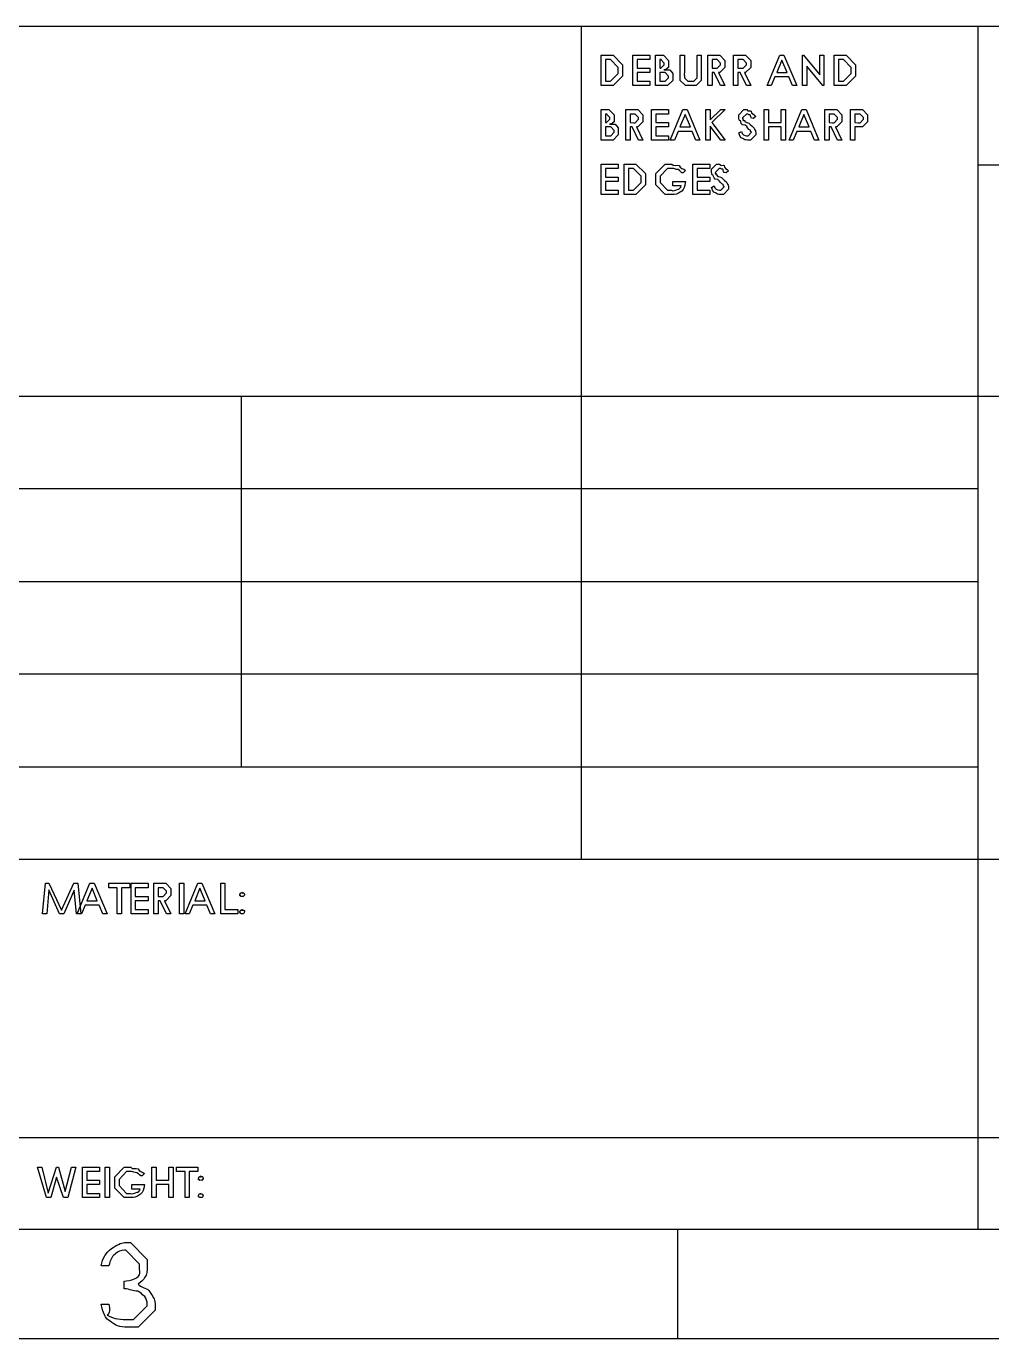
# Model space of a CAD drawing. Header units: millimetres. Extents: x 15 to 415, y 5 to 292.
# Drawn here: x 285.1 to 329.4, y 5 to 65.2 of the extents above; entities that cross this region are included whole.
import ezdxf

# ---------------------------------------------------------------- set-up
doc = ezdxf.new("R2010")
doc.units = ezdxf.units.MM
doc.layers.get('0').update_dxf_attribs({"linetype": 'CONTINUOUS'})

msp = doc.modelspace()

# ---------------------------------------------------------------- linework, layer by layer
at = {"color": 254}
for p, q in [((229.975, 65.2279), (409.998, 65.2279)), ((310.585, 65.2279), (310.585, 26.9875)), ((328.789, 65.2279), (328.789, 9.9839)), ((409.998, 58.8437), (328.789, 58.8437)), ((409.998, 48.2244), (229.975, 48.2244)), ((294.992, 31.2208), (294.992, 48.2244)), ((328.789, 43.991), (229.975, 43.991)), ((328.789, 39.7235), (229.975, 39.7235)), ((328.789, 35.4901), (229.975, 35.4901)), ((328.789, 31.2208), (229.975, 31.2208)), ((284.585, 26.9875), (409.998, 26.9875)), ((229.975, 14.2172), (409.998, 14.2172)), ((409.998, 9.9839), (19.9678, 9.9839)), ((314.995, 9.9839), (314.995, 4.9747)), ((414.973, 4.9747), (14.9931, 4.9747))]:
    msp.add_line(p, q, dxfattribs=at)
at = {"color": 0}
for p, q in [((311.503, 62.5023), (311.503, 63.9025)), ((311.503, 63.9025), (311.745, 63.9025)), ((311.745, 63.9025), (312.049, 63.9025)), ((312.049, 63.9025), (312.479, 63.4615)), ((312.954, 63.9025), (313.737, 63.9025)), ((312.954, 62.5023), (312.954, 63.9025)), ((313.737, 63.9025), (313.737, 63.6986)), ((314, 63.9025), (314.226, 63.9025)), ((314, 62.5023), (314, 63.9025)), ((314.226, 63.9025), (314.353, 63.9025)), ((314.353, 63.9025), (314.584, 63.6598)), ((315.12, 63.9025), (315.318, 63.9025)), ((315.12, 63.0756), (315.12, 63.9025)), ((315.318, 63.9025), (315.318, 63.1254)), ((315.903, 63.1254), (315.903, 63.9025)), ((315.903, 63.9025), (316.096, 63.9025)), ((316.096, 63.9025), (316.096, 63.0756)), ((316.398, 63.9025), (316.651, 63.9025)), ((316.398, 62.5023), (316.398, 63.9025)), ((316.651, 63.9025), (316.943, 63.9025)), ((316.943, 63.9025), (317.18, 63.6598)), ((317.581, 63.9025), (317.835, 63.9025)), ((317.581, 62.5023), (317.581, 63.9025)), ((317.835, 63.9025), (318.127, 63.9025)), ((318.127, 63.9025), (318.364, 63.6598)), ((319.112, 62.5023), (319.697, 63.9025)), ((319.697, 63.9025), (319.889, 63.9025)), ((319.889, 63.9025), (320.479, 62.5023)), ((320.749, 62.5023), (320.749, 63.9025)), ((320.749, 63.9025), (320.794, 63.9025)), ((320.794, 63.9025), (321.532, 62.9931)), ((321.532, 62.9931), (321.532, 63.9025)), ((321.532, 63.9025), (321.725, 63.9025)), ((321.725, 63.9025), (321.725, 62.5023)), ((322.194, 62.5023), (322.194, 63.9025)), ((322.194, 63.9025), (322.436, 63.9025)), ((322.436, 63.9025), (322.739, 63.9025)), ((322.739, 63.9025), (323.169, 63.4615)), ((311.762, 63.6986), (311.701, 63.6986)), ((311.701, 63.6986), (311.701, 62.7006)), ((311.933, 63.6986), (311.762, 63.6986)), ((312.286, 63.3402), (311.933, 63.6986)), ((312.286, 63.1857), (312.286, 63.3402)), ((312.479, 63.4615), (312.479, 63.1804)), ((313.737, 63.6986), (313.152, 63.6986)), ((313.152, 63.6986), (313.152, 63.3017)), ((313.152, 63.3017), (313.737, 63.3017)), ((313.737, 63.3017), (313.737, 63.1031)), ((314.198, 63.6986), (314.198, 63.3017)), ((314.264, 63.6986), (314.198, 63.6986)), ((314.198, 63.3017), (314.231, 63.3017)), ((314.231, 63.3017), (314.237, 63.3017)), ((314.391, 63.5385), (314.237, 63.6986)), ((314.237, 63.6986), (314.264, 63.6986)), ((314.237, 63.3017), (314.391, 63.4615)), ((314.391, 63.5166), (314.391, 63.5385)), ((314.391, 63.4615), (314.391, 63.5166)), ((314.584, 63.3402), (314.452, 63.2298)), ((314.584, 63.6598), (314.584, 63.5385)), ((314.584, 63.5385), (314.584, 63.3402)), ((316.596, 63.6986), (316.596, 63.3017)), ((316.756, 63.6986), (316.596, 63.6986)), ((316.596, 63.3017), (316.75, 63.2961)), ((316.75, 63.2961), (316.828, 63.2961)), ((316.828, 63.6986), (316.756, 63.6986)), ((316.982, 63.5385), (316.828, 63.6986)), ((316.828, 63.2961), (316.982, 63.4559)), ((317.18, 63.3402), (316.943, 63.1031)), ((316.982, 63.5056), (316.982, 63.5385)), ((316.982, 63.4559), (316.982, 63.5056)), ((317.18, 63.6598), (317.18, 63.5056)), ((317.18, 63.5056), (317.18, 63.3402)), ((317.78, 63.6986), (317.78, 63.3017)), ((317.94, 63.6986), (317.78, 63.6986)), ((317.78, 63.3017), (317.934, 63.2961)), ((317.934, 63.2961), (318.011, 63.2961)), ((318.011, 63.6986), (317.94, 63.6986)), ((318.166, 63.5385), (318.011, 63.6986)), ((318.011, 63.2961), (318.166, 63.4559)), ((318.364, 63.3402), (318.127, 63.1031)), ((318.166, 63.5056), (318.166, 63.5385)), ((318.166, 63.4559), (318.166, 63.5056)), ((318.364, 63.6598), (318.364, 63.5056)), ((318.364, 63.5056), (318.364, 63.3402)), ((319.796, 63.6707), (319.559, 63.1031)), ((320.033, 63.1031), (319.796, 63.6707)), ((321.681, 62.5023), (320.948, 63.4009)), ((320.948, 63.4009), (320.948, 62.5023)), ((322.453, 63.6986), (322.392, 63.6986)), ((322.392, 63.6986), (322.392, 62.7006)), ((322.623, 63.6986), (322.453, 63.6986)), ((322.976, 63.3402), (322.623, 63.6986)), ((322.976, 63.1857), (322.976, 63.3402)), ((323.169, 63.4615), (323.169, 63.1804)), ((311.701, 62.7006), (311.806, 62.7006)), ((311.806, 62.7006), (311.933, 62.7006)), ((311.933, 62.7006), (312.286, 63.059)), ((312.479, 62.9433), (312.049, 62.5023)), ((312.286, 63.059), (312.286, 63.1857)), ((312.479, 63.1804), (312.479, 62.9433)), ((313.737, 63.1031), (313.152, 63.1031)), ((313.152, 63.1031), (313.152, 62.7006)), ((313.152, 62.7006), (313.737, 62.7006)), ((313.737, 62.7006), (313.737, 62.5023)), ((314.198, 63.1031), (314.198, 62.7006)), ((314.231, 63.1031), (314.198, 63.1031)), ((314.198, 62.7006), (314.319, 62.7006)), ((314.43, 63.1031), (314.231, 63.1031)), ((314.319, 62.7006), (314.43, 62.7006)), ((314.452, 63.2298), (314.375, 63.2298)), ((314.375, 63.2298), (314.645, 63.2298)), ((314.584, 62.9433), (314.43, 63.1031)), ((314.43, 62.7006), (314.584, 62.8608)), ((314.783, 62.7447), (314.545, 62.5023)), ((314.584, 62.8936), (314.584, 62.9433)), ((314.584, 62.8608), (314.584, 62.8936)), ((314.645, 63.2298), (314.783, 63.059)), ((314.783, 63.059), (314.783, 62.8883)), ((314.783, 62.8883), (314.783, 62.7447)), ((315.12, 62.7447), (315.12, 63.0756)), ((315.363, 62.5023), (315.12, 62.7447)), ((315.324, 62.949), (315.324, 62.8608)), ((315.324, 62.8608), (315.479, 62.7006)), ((315.479, 62.7006), (315.616, 62.7006)), ((315.616, 62.7006), (315.748, 62.7006)), ((315.748, 62.7006), (315.903, 62.8608)), ((316.096, 62.7447), (315.864, 62.5023)), ((315.903, 62.8608), (315.903, 63.1254)), ((316.096, 63.0756), (316.096, 62.7447)), ((316.69, 63.1031), (316.596, 63.1031)), ((316.596, 63.1031), (316.596, 62.5023)), ((316.982, 62.5023), (316.69, 63.1031)), ((316.943, 63.1031), (316.888, 63.1031)), ((316.888, 63.1031), (317.18, 62.5023)), ((317.874, 63.1031), (317.78, 63.1031)), ((317.78, 63.1031), (317.78, 62.5023)), ((318.166, 62.5023), (317.874, 63.1031)), ((318.127, 63.1031), (318.072, 63.1031)), ((318.072, 63.1031), (318.364, 62.5023)), ((319.471, 62.8992), (319.305, 62.5023)), ((320.115, 62.8992), (319.471, 62.8992)), ((319.559, 63.1031), (320.033, 63.1031)), ((320.286, 62.5023), (320.115, 62.8992)), ((322.392, 62.7006), (322.497, 62.7006)), ((322.497, 62.7006), (322.623, 62.7006)), ((322.623, 62.7006), (322.976, 63.059)), ((323.169, 62.9433), (322.739, 62.5023)), ((322.976, 63.059), (322.976, 63.1857)), ((323.169, 63.1804), (323.169, 62.9433)), ((311.872, 62.5023), (311.503, 62.5023)), ((312.049, 62.5023), (311.872, 62.5023)), ((313.737, 62.5023), (312.954, 62.5023)), ((314.358, 62.5023), (314, 62.5023)), ((314.545, 62.5023), (314.358, 62.5023)), ((315.627, 62.5023), (315.363, 62.5023)), ((315.864, 62.5023), (315.627, 62.5023)), ((316.596, 62.5023), (316.398, 62.5023)), ((317.18, 62.5023), (316.982, 62.5023)), ((317.78, 62.5023), (317.581, 62.5023)), ((318.364, 62.5023), (318.166, 62.5023)), ((319.305, 62.5023), (319.112, 62.5023)), ((320.479, 62.5023), (320.286, 62.5023)), ((320.948, 62.5023), (320.749, 62.5023)), ((321.725, 62.5023), (321.681, 62.5023)), ((322.563, 62.5023), (322.194, 62.5023)), ((322.739, 62.5023), (322.563, 62.5023)), ((311.503, 61.4027), (311.729, 61.4027)), ((311.503, 60.0026), (311.503, 61.4027)), ((311.701, 61.1988), (311.701, 60.802)), ((311.773, 61.1988), (311.701, 61.1988)), ((311.729, 61.4027), (311.856, 61.4027)), ((311.894, 61.0387), (311.74, 61.1988)), ((311.74, 61.1988), (311.773, 61.1988)), ((311.74, 60.802), (311.894, 60.9618)), ((311.856, 61.4027), (312.093, 61.16)), ((311.894, 61.0168), (311.894, 61.0387)), ((311.894, 60.9618), (311.894, 61.0168)), ((312.093, 61.16), (312.093, 61.0387)), ((312.093, 61.0387), (312.093, 60.8404)), ((312.626, 61.4027), (312.879, 61.4027)), ((312.626, 60.0026), (312.626, 61.4027)), ((312.824, 61.1988), (312.824, 60.802)), ((312.984, 61.1988), (312.824, 61.1988)), ((312.879, 61.4027), (313.177, 61.4027)), ((313.061, 61.1988), (312.984, 61.1988)), ((313.216, 61.0387), (313.061, 61.1988)), ((313.061, 60.7963), (313.216, 60.9561)), ((313.177, 61.4027), (313.408, 61.16)), ((313.216, 61.0059), (313.216, 61.0387)), ((313.216, 60.9561), (313.216, 61.0059)), ((313.408, 61.16), (313.408, 61.0059)), ((313.408, 61.0059), (313.408, 60.8404)), ((313.812, 61.4027), (314.595, 61.4027)), ((313.812, 60.0026), (313.812, 61.4027)), ((314.595, 61.1988), (314.011, 61.1988)), ((314.011, 61.1988), (314.011, 60.802)), ((314.595, 61.4027), (314.595, 61.1988)), ((314.668, 60.0026), (315.252, 61.4027)), ((315.352, 61.171), (315.115, 60.6033)), ((315.252, 61.4027), (315.451, 61.4027)), ((315.594, 60.6033), (315.352, 61.171)), ((315.451, 61.4027), (316.035, 60.0026)), ((316.308, 61.4027), (316.507, 61.4027)), ((316.308, 60.0026), (316.308, 61.4027)), ((316.507, 61.4027), (316.507, 60.9286)), ((316.507, 60.9286), (316.986, 61.4027)), ((317.19, 61.4027), (316.583, 60.802)), ((316.986, 61.4027), (317.19, 61.4027)), ((317.813, 61.16), (318.05, 61.4027)), ((317.813, 61.0884), (317.813, 61.16)), ((318.166, 61.1988), (318.006, 61.0387)), ((318.006, 61.0387), (318.006, 61.05)), ((318.05, 61.4027), (318.188, 61.4027)), ((318.21, 61.1988), (318.166, 61.1988)), ((318.595, 61.0884), (318.48, 61.0002)), ((318.98, 61.4027), (319.179, 61.4027)), ((318.98, 60.0026), (318.98, 61.4027)), ((319.179, 61.4027), (319.179, 60.802)), ((319.763, 60.802), (319.763, 61.4027)), ((319.763, 61.4027), (319.961, 61.4027)), ((319.961, 61.4027), (319.961, 60.0026)), ((320.123, 60.0026), (320.707, 61.4027)), ((320.806, 61.171), (320.569, 60.6033)), ((320.707, 61.4027), (320.905, 61.4027)), ((321.049, 60.6033), (320.806, 61.171)), ((320.905, 61.4027), (321.49, 60.0026)), ((321.762, 61.4027), (322.016, 61.4027)), ((321.762, 60.0026), (321.762, 61.4027)), ((321.961, 61.1988), (321.961, 60.802)), ((322.121, 61.1988), (321.961, 61.1988)), ((322.016, 61.4027), (322.314, 61.4027)), ((322.198, 61.1988), (322.121, 61.1988)), ((322.352, 61.0387), (322.198, 61.1988)), ((322.198, 60.7963), (322.352, 60.9561)), ((322.314, 61.4027), (322.545, 61.16)), ((322.352, 61.0059), (322.352, 61.0387)), ((322.352, 60.9561), (322.352, 61.0059)), ((322.545, 61.16), (322.545, 61.0059)), ((322.545, 61.0059), (322.545, 60.8404)), ((322.949, 61.4027), (323.202, 61.4027)), ((322.949, 60.0026), (322.949, 61.4027)), ((323.147, 61.1988), (323.147, 60.802)), ((323.313, 61.1988), (323.147, 61.1988)), ((323.202, 61.4027), (323.5, 61.4027)), ((323.384, 61.1988), (323.313, 61.1988)), ((323.538, 61.0387), (323.384, 61.1988)), ((323.384, 60.7963), (323.538, 60.9561)), ((323.5, 61.4027), (323.731, 61.16)), ((323.538, 61.0002), (323.538, 61.0387)), ((323.538, 60.9561), (323.538, 61.0002)), ((323.731, 61.16), (323.731, 61.0002)), ((323.731, 61.0002), (323.731, 60.8404)), ((311.701, 60.802), (311.734, 60.802)), ((311.701, 60.6033), (311.701, 60.2008)), ((311.734, 60.6033), (311.701, 60.6033)), ((311.734, 60.802), (311.74, 60.802)), ((311.938, 60.6033), (311.734, 60.6033)), ((311.955, 60.73), (311.883, 60.73)), ((311.883, 60.73), (312.148, 60.73)), ((312.093, 60.4435), (311.938, 60.6033)), ((311.938, 60.2008), (312.093, 60.361)), ((312.093, 60.8404), (311.955, 60.73)), ((312.093, 60.3938), (312.093, 60.4435)), ((312.093, 60.361), (312.093, 60.3938)), ((312.148, 60.73), (312.286, 60.5592)), ((312.286, 60.5592), (312.286, 60.3885)), ((312.286, 60.3885), (312.286, 60.2449)), ((312.824, 60.802), (312.984, 60.7963)), ((312.923, 60.6033), (312.824, 60.6033)), ((312.824, 60.6033), (312.824, 60.0026)), ((313.216, 60.0026), (312.923, 60.6033)), ((312.984, 60.7963), (313.061, 60.7963)), ((313.177, 60.6033), (313.116, 60.6033)), ((313.116, 60.6033), (313.408, 60.0026)), ((313.408, 60.8404), (313.177, 60.6033)), ((314.011, 60.802), (314.595, 60.802)), ((314.595, 60.6033), (314.011, 60.6033)), ((314.011, 60.6033), (314.011, 60.2008)), ((314.595, 60.802), (314.595, 60.6033)), ((315.026, 60.3994), (314.861, 60.0026)), ((315.677, 60.3994), (315.026, 60.3994)), ((315.115, 60.6033), (315.594, 60.6033)), ((315.842, 60.0026), (315.677, 60.3994)), ((316.997, 60.0026), (316.507, 60.6474)), ((316.507, 60.6474), (316.507, 60.0026)), ((316.583, 60.802), (317.19, 60.0026)), ((317.813, 60.3278), (317.934, 60.3994)), ((317.813, 60.3278), (317.813, 60.3278)), ((318.243, 60.2008), (318.397, 60.361)), ((318.397, 60.361), (318.397, 60.3663)), ((318.595, 60.361), (318.595, 60.2449)), ((319.179, 60.802), (319.763, 60.802)), ((319.763, 60.6033), (319.179, 60.6033)), ((319.179, 60.6033), (319.179, 60.0026)), ((319.763, 60.0026), (319.763, 60.6033)), ((320.481, 60.3994), (320.315, 60.0026)), ((321.131, 60.3994), (320.481, 60.3994)), ((320.569, 60.6033), (321.049, 60.6033)), ((321.297, 60.0026), (321.131, 60.3994)), ((321.961, 60.802), (322.121, 60.7963)), ((322.06, 60.6033), (321.961, 60.6033)), ((321.961, 60.6033), (321.961, 60.0026)), ((322.352, 60.0026), (322.06, 60.6033)), ((322.121, 60.7963), (322.198, 60.7963)), ((322.314, 60.6033), (322.253, 60.6033)), ((322.253, 60.6033), (322.545, 60.0026)), ((322.545, 60.8404), (322.314, 60.6033)), ((323.147, 60.802), (323.301, 60.7963)), ((323.225, 60.6033), (323.147, 60.6033)), ((323.147, 60.6033), (323.147, 60.0026)), ((323.5, 60.6033), (323.225, 60.6033)), ((323.301, 60.7963), (323.384, 60.7963)), ((323.731, 60.8404), (323.5, 60.6033)), ((311.861, 60.0026), (311.503, 60.0026)), ((311.701, 60.2008), (311.822, 60.2008)), ((311.822, 60.2008), (311.938, 60.2008)), ((312.054, 60.0026), (311.861, 60.0026)), ((312.286, 60.2449), (312.054, 60.0026)), ((312.824, 60.0026), (312.626, 60.0026)), ((313.408, 60.0026), (313.216, 60.0026)), ((314.595, 60.0026), (313.812, 60.0026)), ((314.011, 60.2008), (314.595, 60.2008)), ((314.595, 60.2008), (314.595, 60.0026)), ((314.861, 60.0026), (314.668, 60.0026)), ((316.035, 60.0026), (315.842, 60.0026)), ((316.507, 60.0026), (316.308, 60.0026)), ((317.19, 60.0026), (316.997, 60.0026)), ((318.177, 60.2008), (318.243, 60.2008)), ((318.359, 60.0026), (318.215, 60.0026)), ((318.595, 60.2449), (318.359, 60.0026)), ((319.179, 60.0026), (318.98, 60.0026)), ((319.961, 60.0026), (319.763, 60.0026)), ((320.315, 60.0026), (320.123, 60.0026)), ((321.49, 60.0026), (321.297, 60.0026)), ((321.961, 60.0026), (321.762, 60.0026)), ((322.545, 60.0026), (322.352, 60.0026)), ((323.147, 60.0026), (322.949, 60.0026)), ((311.503, 58.903), (312.286, 58.903)), ((311.503, 57.5028), (311.503, 58.903)), ((312.286, 58.699), (311.701, 58.699)), ((311.701, 58.699), (311.701, 58.3022)), ((312.286, 58.903), (312.286, 58.699)), ((312.55, 57.5028), (312.55, 58.903)), ((312.55, 58.903), (312.793, 58.903)), ((312.809, 58.699), (312.748, 58.699)), ((312.748, 58.699), (312.748, 57.7014)), ((312.793, 58.903), (313.096, 58.903)), ((312.98, 58.699), (312.809, 58.699)), ((313.333, 58.3406), (312.98, 58.699)), ((313.096, 58.903), (313.531, 58.462)), ((313.531, 58.462), (313.531, 58.1808)), ((314.004, 58.462), (314.434, 58.903)), ((314.004, 58.2027), (314.004, 58.462)), ((314.55, 58.699), (314.202, 58.3406)), ((314.434, 58.903), (314.748, 58.903)), ((314.775, 58.699), (314.55, 58.699)), ((315.371, 58.6052), (315.266, 58.5004)), ((315.371, 58.6052), (315.371, 58.6052)), ((315.709, 58.903), (316.491, 58.903)), ((315.709, 57.5028), (315.709, 58.903)), ((316.491, 58.699), (315.907, 58.699)), ((315.907, 58.699), (315.907, 58.3022)), ((316.491, 58.903), (316.491, 58.699)), ((316.563, 58.6602), (316.8, 58.903)), ((316.563, 58.5886), (316.563, 58.6602)), ((316.916, 58.699), (316.756, 58.5392)), ((316.756, 58.5392), (316.756, 58.5502)), ((316.8, 58.903), (316.938, 58.903)), ((316.96, 58.699), (316.916, 58.699)), ((317.346, 58.5886), (317.23, 58.5004)), ((311.701, 58.3022), (312.286, 58.3022)), ((312.286, 58.1036), (311.701, 58.1036)), ((311.701, 58.1036), (311.701, 57.7014)), ((312.286, 58.3022), (312.286, 58.1036)), ((312.98, 57.7014), (313.333, 58.0595)), ((313.531, 57.9438), (313.096, 57.5028)), ((313.333, 58.1865), (313.333, 58.3406)), ((313.333, 58.0595), (313.333, 58.1865)), ((313.531, 58.1808), (313.531, 57.9438)), ((314.004, 57.9438), (314.004, 58.2027)), ((314.434, 57.5028), (314.004, 57.9438)), ((314.202, 58.3406), (314.202, 58.2083)), ((314.202, 58.2083), (314.202, 58.0595)), ((314.202, 58.0595), (314.55, 57.7014)), ((314.787, 57.8997), (314.787, 58.1036)), ((314.787, 58.1036), (315.371, 58.1036)), ((315.178, 57.8997), (314.787, 57.8997)), ((315.907, 58.3022), (316.491, 58.3022)), ((316.491, 58.1036), (315.907, 58.1036)), ((315.907, 58.1036), (315.907, 57.7014)), ((316.491, 58.3022), (316.491, 58.1036)), ((316.563, 57.828), (316.684, 57.8997)), ((316.993, 57.7014), (317.147, 57.8612)), ((317.147, 57.8612), (317.147, 57.8665)), ((317.346, 57.8612), (317.346, 57.7455)), ((312.286, 57.5028), (311.503, 57.5028)), ((311.701, 57.7014), (312.286, 57.7014)), ((312.286, 57.7014), (312.286, 57.5028)), ((312.92, 57.5028), (312.55, 57.5028)), ((312.748, 57.7014), (312.853, 57.7014)), ((312.853, 57.7014), (312.98, 57.7014)), ((313.096, 57.5028), (312.92, 57.5028)), ((314.731, 57.5028), (314.434, 57.5028)), ((314.55, 57.7014), (314.731, 57.7014)), ((316.491, 57.5028), (315.709, 57.5028)), ((315.907, 57.7014), (316.491, 57.7014)), ((316.491, 57.7014), (316.491, 57.5028)), ((316.563, 57.828), (316.563, 57.828)), ((316.927, 57.7014), (316.993, 57.7014)), ((317.109, 57.5028), (316.965, 57.5028)), ((317.346, 57.7455), (317.109, 57.5028)), ((285.842, 24.485), (285.98, 25.8851)), ((285.98, 25.8851), (286.145, 25.8851)), ((286.135, 25.5819), (286.041, 24.485)), ((286.625, 24.485), (286.135, 25.5819)), ((286.145, 25.8851), (286.724, 24.6503)), ((286.724, 24.6503), (287.292, 25.8851)), ((287.309, 25.5654), (286.824, 24.485)), ((287.292, 25.8851), (287.463, 25.8851)), ((287.408, 24.485), (287.309, 25.5654)), ((287.444, 24.485), (288.028, 25.8851)), ((287.463, 25.8851), (287.601, 24.485)), ((288.127, 25.6536), (287.89, 25.0858)), ((288.028, 25.8851), (288.221, 25.8851)), ((288.364, 25.0858), (288.127, 25.6536)), ((288.221, 25.8851), (288.811, 24.485)), ((288.888, 25.6811), (288.888, 25.8851)), ((288.888, 25.8851), (289.863, 25.8851)), ((289.279, 25.6811), (288.888, 25.6811)), ((289.279, 24.485), (289.279, 25.6811)), ((289.863, 25.6811), (289.472, 25.6811)), ((289.472, 25.6811), (289.472, 24.485)), ((289.863, 25.8851), (289.863, 25.6811)), ((289.912, 25.8851), (290.695, 25.8851)), ((289.912, 24.485), (289.912, 25.8851)), ((290.695, 25.6811), (290.11, 25.6811)), ((290.11, 25.6811), (290.11, 25.2843)), ((290.695, 25.8851), (290.695, 25.6811)), ((290.958, 25.8851), (291.211, 25.8851)), ((290.958, 24.485), (290.958, 25.8851)), ((291.156, 25.6811), (291.156, 25.2843)), ((291.316, 25.6811), (291.156, 25.6811)), ((291.211, 25.8851), (291.503, 25.8851)), ((291.387, 25.6811), (291.316, 25.6811)), ((291.542, 25.5213), (291.387, 25.6811)), ((291.387, 25.2788), (291.542, 25.4386)), ((291.503, 25.8851), (291.74, 25.6425)), ((291.74, 25.3228), (291.503, 25.0858)), ((291.542, 25.4882), (291.542, 25.5213)), ((291.542, 25.4386), (291.542, 25.4882)), ((291.74, 25.6425), (291.74, 25.4882)), ((291.74, 25.4882), (291.74, 25.3228)), ((292.143, 25.8851), (292.341, 25.8851)), ((292.143, 24.485), (292.143, 25.8851)), ((292.341, 25.8851), (292.341, 24.485)), ((292.391, 24.485), (292.975, 25.8851)), ((293.074, 25.6536), (292.837, 25.0858)), ((292.975, 25.8851), (293.168, 25.8851)), ((293.311, 25.0858), (293.074, 25.6536)), ((293.168, 25.8851), (293.758, 24.485)), ((294.028, 25.8851), (294.226, 25.8851)), ((294.028, 24.485), (294.028, 25.8851)), ((294.226, 25.8851), (294.226, 24.6834)), ((295.028, 25.4827), (295.028, 25.4827)), ((287.802, 24.8819), (287.637, 24.485)), ((288.447, 24.8819), (287.802, 24.8819)), ((287.89, 25.0858), (288.364, 25.0858)), ((288.618, 24.485), (288.447, 24.8819)), ((290.11, 25.2843), (290.695, 25.2843)), ((290.695, 25.0858), (290.11, 25.0858)), ((290.11, 25.0858), (290.11, 24.6834)), ((290.695, 25.2843), (290.695, 25.0858)), ((291.156, 25.2843), (291.31, 25.2788)), ((291.25, 25.0858), (291.156, 25.0858)), ((291.156, 25.0858), (291.156, 24.485)), ((291.542, 24.485), (291.25, 25.0858)), ((291.31, 25.2788), (291.387, 25.2788)), ((291.503, 25.0858), (291.448, 25.0858)), ((291.448, 25.0858), (291.74, 24.485)), ((292.749, 24.8819), (292.584, 24.485)), ((293.394, 24.8819), (292.749, 24.8819)), ((292.837, 25.0858), (293.311, 25.0858)), ((293.565, 24.485), (293.394, 24.8819)), ((286.041, 24.485), (285.842, 24.485)), ((286.824, 24.485), (286.625, 24.485)), ((287.601, 24.485), (287.408, 24.485)), ((287.637, 24.485), (287.444, 24.485)), ((288.811, 24.485), (288.618, 24.485)), ((289.472, 24.485), (289.279, 24.485)), ((290.695, 24.485), (289.912, 24.485)), ((290.11, 24.6834), (290.695, 24.6834)), ((290.695, 24.6834), (290.695, 24.485)), ((291.156, 24.485), (290.958, 24.485)), ((291.74, 24.485), (291.542, 24.485)), ((292.341, 24.485), (292.143, 24.485)), ((292.584, 24.485), (292.391, 24.485)), ((293.758, 24.485), (293.565, 24.485)), ((294.811, 24.485), (294.028, 24.485)), ((294.226, 24.6834), (294.811, 24.6834)), ((294.811, 24.6834), (294.811, 24.485)), ((295.028, 24.6834), (295.028, 24.6834)), ((285.618, 12.8461), (285.811, 12.8461)), ((286.037, 11.4515), (285.618, 12.8461)), ((285.811, 12.8461), (286.103, 11.661)), ((286.103, 11.661), (286.483, 12.8461)), ((286.483, 12.8461), (286.577, 12.8461)), ((286.577, 12.8461), (286.886, 11.7271)), ((286.886, 11.7271), (287.172, 12.8461)), ((287.371, 12.8461), (287.012, 11.4515)), ((287.172, 12.8461), (287.371, 12.8461)), ((287.682, 12.8461), (288.465, 12.8461)), ((287.682, 11.4515), (287.682, 12.8461)), ((288.465, 12.8461), (288.465, 12.6476)), ((288.727, 12.8461), (288.925, 12.8461)), ((288.727, 11.4515), (288.727, 12.8461)), ((288.925, 12.8461), (288.925, 11.4515)), ((289.166, 12.4106), (289.596, 12.8461)), ((289.596, 12.8461), (289.91, 12.8461)), ((290.865, 12.8461), (291.064, 12.8461)), ((290.865, 11.4515), (290.865, 12.8461)), ((291.064, 12.8461), (291.064, 12.2508)), ((291.648, 12.2508), (291.648, 12.8461)), ((291.648, 12.8461), (291.841, 12.8461)), ((291.841, 12.8461), (291.841, 11.4515)), ((292.004, 12.6476), (292.004, 12.8461)), ((292.004, 12.8461), (292.979, 12.8461)), ((292.979, 12.8461), (292.979, 12.6476)), ((286.494, 12.3941), (286.229, 11.4515)), ((286.814, 11.4515), (286.494, 12.3941)), ((288.465, 12.6476), (287.88, 12.6476)), ((287.88, 12.6476), (287.88, 12.2508)), ((287.88, 12.2508), (288.465, 12.2508)), ((288.465, 12.0523), (287.88, 12.0523)), ((287.88, 12.0523), (287.88, 11.6499)), ((288.465, 12.2508), (288.465, 12.0523)), ((289.166, 12.1515), (289.166, 12.4106)), ((289.166, 11.8925), (289.166, 12.1515)), ((289.712, 12.6476), (289.365, 12.2893)), ((289.365, 12.2893), (289.365, 12.157)), ((289.365, 12.157), (289.365, 12.0082)), ((289.938, 12.6476), (289.712, 12.6476)), ((289.949, 11.8484), (289.949, 12.0523)), ((289.949, 12.0523), (290.528, 12.0523)), ((290.528, 12.5539), (290.423, 12.4492)), ((290.528, 12.5539), (290.528, 12.5539)), ((291.064, 12.2508), (291.648, 12.2508)), ((291.648, 12.0523), (291.064, 12.0523)), ((291.064, 12.0523), (291.064, 11.4515)), ((291.648, 11.4515), (291.648, 12.0523)), ((292.395, 12.6476), (292.004, 12.6476)), ((292.395, 11.4515), (292.395, 12.6476)), ((292.979, 12.6476), (292.588, 12.6476)), ((292.588, 12.6476), (292.588, 11.4515)), ((293.125, 12.4492), (293.125, 12.4492)), ((286.229, 11.4515), (286.037, 11.4515)), ((287.012, 11.4515), (286.814, 11.4515)), ((288.465, 11.4515), (287.682, 11.4515)), ((287.88, 11.6499), (288.465, 11.6499)), ((288.465, 11.6499), (288.465, 11.4515)), ((288.925, 11.4515), (288.727, 11.4515)), ((289.596, 11.4515), (289.166, 11.8925)), ((289.365, 12.0082), (289.712, 11.6499)), ((289.888, 11.4515), (289.596, 11.4515)), ((289.712, 11.6499), (289.894, 11.6499)), ((290.335, 11.8484), (289.949, 11.8484)), ((291.064, 11.4515), (290.865, 11.4515)), ((291.841, 11.4515), (291.648, 11.4515)), ((292.588, 11.4515), (292.395, 11.4515)), ((293.125, 11.6499), (293.125, 11.6499)), ((289.613, 9.3872), (289.883, 9.3872)), ((289.883, 9.3872), (290.66, 8.61)), ((289.673, 9.0344), (289.618, 9.0344)), ((290.307, 8.4005), (289.673, 9.0344)), ((290.66, 8.61), (290.66, 8.3178)), ((288.896, 8.3289), (288.543, 8.3289)), ((288.896, 8.3289), (288.896, 8.3289)), ((290.307, 8.3454), (290.307, 8.4005)), ((289.602, 7.2705), (289.602, 7.6233)), ((288.543, 6.565), (288.896, 6.565)), ((290.026, 5.8594), (290.66, 6.4933)), ((291.013, 6.2839), (290.236, 5.5066)), ((290.66, 6.4933), (290.66, 6.565)), ((291.013, 6.5925), (291.013, 6.2839)), ((290.236, 5.5066), (289.756, 5.5066)), ((289.761, 5.8594), (290.026, 5.8594))]:
    msp.add_line(p, q, dxfattribs=at)
for points in [[(315.318, 63.1254), (315.305, 62.9391), (315.32, 62.9708), (315.324, 62.949)], [(317.89, 60.8845), (317.813, 60.8873), (317.813, 61.014), (317.813, 61.0884)], [(318.11, 60.6915), (317.893, 60.6668), (317.919, 60.8432), (317.89, 60.8845)], [(318.006, 61.05), (317.941, 60.9092), (318.011, 60.9974), (318.022, 60.9727)], [(318.022, 60.9727), (317.967, 60.8623), (318.062, 60.9244), (318.099, 60.8954)], [(318.099, 60.8954), (318.018, 60.8182), (318.172, 60.8432), (318.276, 60.7854)], [(318.188, 61.4027), (318.254, 61.2881), (318.328, 61.3777), (318.391, 61.3311)], [(318.336, 61.16), (318.243, 61.1519), (318.257, 61.1988), (318.21, 61.1988)], [(318.48, 61.0002), (318.32, 60.9836), (318.376, 61.1339), (318.336, 61.16)], [(318.391, 61.3311), (318.378, 61.196), (318.521, 61.2055), (318.595, 61.0884)], [(317.995, 60.0742), (317.868, 60.1017), (317.868, 60.2093), (317.813, 60.3278)], [(317.934, 60.3994), (317.967, 60.252), (318.088, 60.2008), (318.177, 60.2008)], [(318.347, 60.4601), (318.243, 60.4876), (318.224, 60.5991), (318.11, 60.6915)], [(318.276, 60.7854), (318.36, 60.6707), (318.48, 60.6199), (318.524, 60.5536)], [(318.397, 60.3663), (318.32, 60.3952), (318.381, 60.4298), (318.347, 60.4601)], [(318.524, 60.5536), (318.569, 60.4241), (318.595, 60.427), (318.595, 60.361)], [(318.215, 60.0026), (318.117, 60.0026), (318.061, 60.0258), (317.995, 60.0742)], [(314.748, 58.903), (314.788, 58.7887), (314.974, 58.8779), (315.073, 58.8313)], [(315.029, 58.6493), (314.891, 58.6521), (314.86, 58.699), (314.775, 58.699)], [(315.266, 58.5004), (315.181, 58.4687), (315.117, 58.6161), (315.029, 58.6493)], [(315.073, 58.8313), (315.108, 58.6934), (315.274, 58.7072), (315.371, 58.6052)], [(316.64, 58.3847), (316.563, 58.3875), (316.563, 58.5142), (316.563, 58.5886)], [(316.756, 58.5502), (316.691, 58.4094), (316.761, 58.4976), (316.773, 58.4729)], [(316.773, 58.4729), (316.717, 58.3629), (316.811, 58.4246), (316.844, 58.3957)], [(316.938, 58.903), (317.004, 58.7887), (317.078, 58.8779), (317.142, 58.8313)], [(317.087, 58.6602), (316.993, 58.6521), (317.007, 58.699), (316.96, 58.699)], [(317.23, 58.5004), (317.07, 58.4839), (317.126, 58.6341), (317.087, 58.6602)], [(317.142, 58.8313), (317.128, 58.6962), (317.271, 58.7058), (317.346, 58.5886)], [(315.029, 57.7564), (315.059, 57.7123), (315.163, 57.8446), (315.178, 57.8997)], [(315.371, 58.1036), (315.321, 57.8362), (315.312, 57.773), (315.195, 57.6626)], [(316.861, 58.1918), (316.643, 58.1671), (316.669, 58.3434), (316.64, 58.3847)], [(316.684, 57.8997), (316.717, 57.7522), (316.839, 57.7014), (316.927, 57.7014)], [(316.844, 58.3957), (316.768, 58.3188), (316.922, 58.3434), (317.026, 58.2856)], [(317.097, 57.9603), (316.993, 57.9878), (316.974, 58.0993), (316.861, 58.1918)], [(317.026, 58.2856), (317.11, 58.1713), (317.23, 58.1201), (317.274, 58.0542)], [(317.147, 57.8665), (317.07, 57.8954), (317.131, 57.93), (317.097, 57.9603)], [(317.274, 58.0542), (317.319, 57.9244), (317.346, 57.9272), (317.346, 57.8612)], [(314.731, 57.7014), (314.777, 57.6351), (314.948, 57.719), (315.029, 57.7564)], [(315.195, 57.6626), (314.971, 57.5028), (314.926, 57.5028), (314.731, 57.5028)], [(316.745, 57.5744), (316.618, 57.6019), (316.618, 57.7095), (316.563, 57.828)], [(316.965, 57.5028), (316.867, 57.5028), (316.811, 57.5261), (316.745, 57.5744)], [(294.929, 25.3835), (294.864, 25.3449), (294.937, 25.4303), (294.957, 25.4496)], [(294.957, 25.3118), (294.864, 25.2925), (294.929, 25.3573), (294.929, 25.3835)], [(294.957, 25.4496), (294.904, 25.3848), (295.002, 25.4827), (295.028, 25.4827)], [(295.028, 25.2843), (294.904, 25.2525), (294.979, 25.2925), (294.957, 25.3118)], [(295.028, 25.4827), (294.957, 25.3848), (295.075, 25.4717), (295.094, 25.4496)], [(295.094, 25.3118), (295.074, 25.2525), (295.053, 25.2843), (295.028, 25.2843)], [(295.094, 25.4496), (295.114, 25.3449), (295.128, 25.4083), (295.128, 25.3835)], [(295.128, 25.3835), (295.114, 25.2925), (295.117, 25.3339), (295.094, 25.3118)], [(294.929, 24.5842), (294.864, 24.5759), (294.937, 24.631), (294.957, 24.6503)], [(294.957, 24.5126), (294.864, 24.5249), (294.929, 24.558), (294.929, 24.5842)], [(294.957, 24.6503), (294.904, 24.6173), (295.002, 24.6834), (295.028, 24.6834)], [(295.028, 24.485), (294.904, 24.485), (294.979, 24.4933), (294.957, 24.5126)], [(295.028, 24.6834), (294.957, 24.6173), (295.075, 24.6724), (295.094, 24.6503)], [(295.094, 24.5126), (295.074, 24.485), (295.053, 24.485), (295.028, 24.485)], [(295.094, 24.6503), (295.114, 24.5759), (295.128, 24.609), (295.128, 24.5842)], [(295.128, 24.5842), (295.114, 24.5249), (295.117, 24.5346), (295.094, 24.5126)], [(289.91, 12.8461), (289.946, 12.7331), (290.132, 12.8213), (290.236, 12.7744)], [(290.236, 12.7744), (290.27, 12.6421), (290.435, 12.6559), (290.528, 12.5539)], [(290.186, 12.5925), (290.05, 12.6008), (290.018, 12.6476), (289.938, 12.6476)], [(290.423, 12.4492), (290.34, 12.4134), (290.274, 12.5595), (290.186, 12.5925)], [(290.528, 12.0523), (290.479, 11.785), (290.468, 11.7216), (290.351, 11.6114)], [(293.026, 12.35), (292.961, 12.3114), (293.034, 12.3968), (293.054, 12.4161)], [(293.054, 12.2783), (292.961, 12.259), (293.026, 12.3238), (293.026, 12.35)], [(293.054, 12.4161), (293.001, 12.3513), (293.099, 12.4492), (293.125, 12.4492)], [(293.125, 12.2508), (293.001, 12.2191), (293.076, 12.259), (293.054, 12.2783)], [(293.125, 12.4492), (293.054, 12.3513), (293.172, 12.4382), (293.191, 12.4161)], [(293.191, 12.2783), (293.171, 12.2191), (293.15, 12.2508), (293.125, 12.2508)], [(293.191, 12.4161), (293.211, 12.3114), (293.225, 12.3748), (293.225, 12.35)], [(293.225, 12.35), (293.211, 12.259), (293.213, 12.3004), (293.191, 12.2783)], [(290.351, 11.6114), (290.131, 11.4515), (290.082, 11.4515), (289.888, 11.4515)], [(289.894, 11.6499), (289.939, 11.5838), (290.11, 11.6678), (290.191, 11.7051)], [(290.191, 11.7051), (290.219, 11.661), (290.32, 11.7933), (290.335, 11.8484)], [(293.026, 11.5507), (292.961, 11.5425), (293.034, 11.5976), (293.054, 11.6169)], [(293.054, 11.4791), (292.961, 11.4915), (293.026, 11.5245), (293.026, 11.5507)], [(293.054, 11.6169), (293.001, 11.5838), (293.099, 11.6499), (293.125, 11.6499)], [(293.125, 11.4515), (293.001, 11.4515), (293.076, 11.4598), (293.054, 11.4791)], [(293.125, 11.6499), (293.054, 11.5838), (293.172, 11.6389), (293.191, 11.6169)], [(293.191, 11.4791), (293.171, 11.4515), (293.15, 11.4515), (293.125, 11.4515)], [(293.191, 11.6169), (293.211, 11.5425), (293.225, 11.5755), (293.225, 11.5507)], [(293.225, 11.5507), (293.211, 11.4915), (293.213, 11.5011), (293.191, 11.4791)], [(288.543, 8.3289), (288.609, 8.6665), (288.767, 8.9269), (289.017, 9.1116)], [(289.017, 9.1116), (289.229, 9.2687), (289.469, 9.3872), (289.613, 9.3872)], [(289.194, 8.8746), (288.976, 8.7037), (288.976, 8.5852), (288.896, 8.3289)], [(289.618, 9.0344), (289.447, 9.0344), (289.311, 8.9807), (289.194, 8.8746)], [(290.07, 7.7281), (290.204, 7.7625), (290.325, 7.8852), (290.318, 7.9926)], [(290.66, 8.3178), (290.66, 7.8507), (290.518, 7.684), (290.236, 7.4745)], [(290.318, 7.9926), (290.307, 8.0932), (290.307, 8.2159), (290.307, 8.3454)], [(289.602, 7.6233), (289.741, 7.6233), (289.897, 7.6578), (290.07, 7.7281)], [(290.219, 7.1658), (289.999, 7.1383), (289.88, 7.2554), (289.602, 7.2705)], [(290.236, 7.4745), (290.343, 7.3394), (290.605, 7.3119), (290.737, 7.1879)], [(290.539, 6.9178), (290.384, 7.028), (290.354, 7.1107), (290.219, 7.1658)], [(290.66, 6.565), (290.66, 6.689), (290.619, 6.8075), (290.539, 6.9178)], [(290.737, 7.1879), (290.894, 6.9205), (291.013, 6.813), (291.013, 6.5925)], [(288.957, 5.7767), (288.727, 5.8663), (288.609, 6.2191), (288.543, 6.565)], [(288.896, 6.565), (288.958, 6.3293), (288.932, 6.1598), (288.819, 6.0579)], [(288.819, 6.0579), (289.117, 5.8594), (289.522, 5.8594), (289.761, 5.8594)], [(289.756, 5.5066), (289.384, 5.5066), (289.169, 5.5962), (288.957, 5.7767)]]:
    msp.add_open_spline(points, degree=3, dxfattribs=at)

doc.saveas('drawing.dxf')
